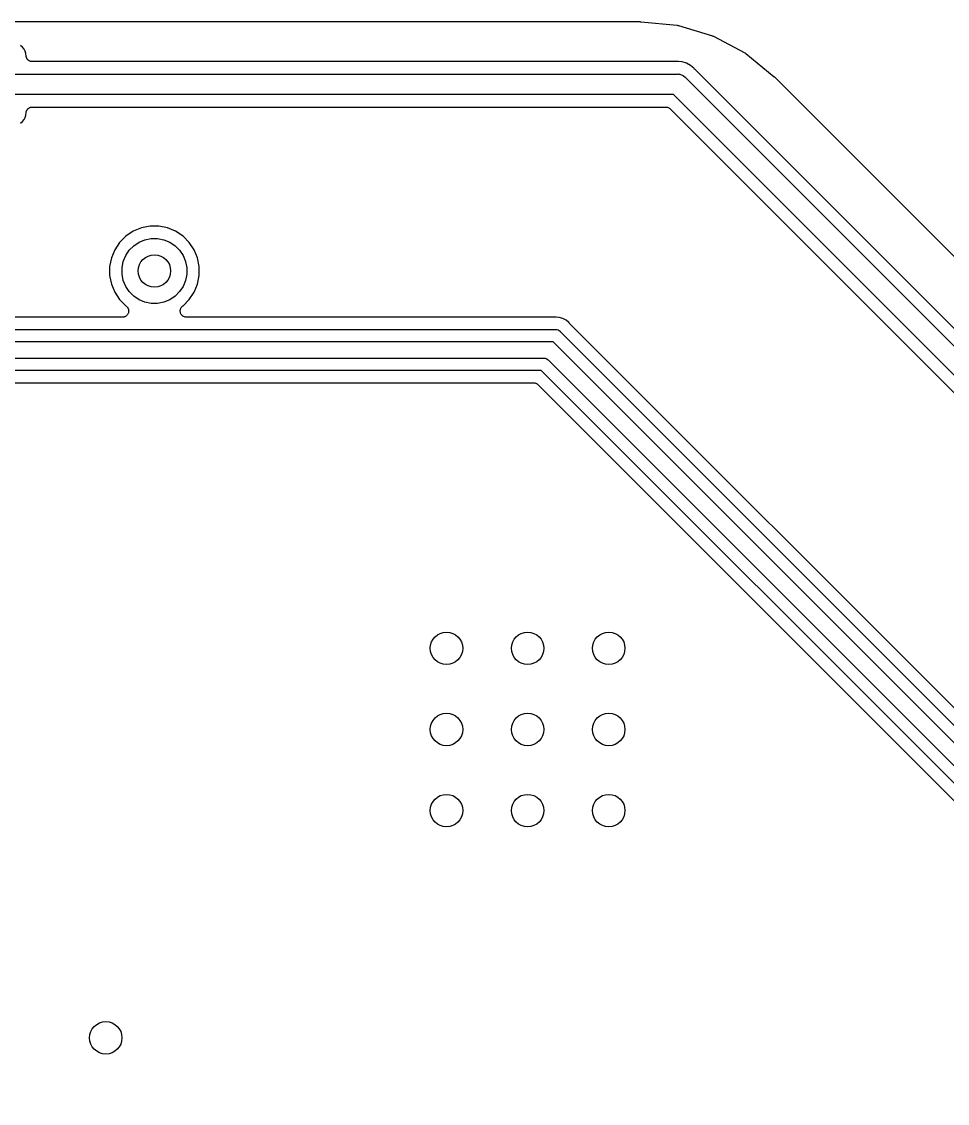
# Model space of a CAD drawing. Extents: x 0.48 to 2.43, y -7.79 to -4.85.
# Drawn here: x 1.51 to 1.96, y -5.374 to -4.849 of the extents above; entities that cross this region are included whole.
import ezdxf

# ---------------------------------------------------------------- set-up
doc = ezdxf.new("R2010")
doc.units = 0
doc.header["$MEASUREMENT"] = 0
doc.layers.add('BLACK', color=7, linetype='CONTINUOUS')

msp = doc.modelspace()

# ---------------------------------------------------------------- linework, layer by layer
at = {"layer": 'BLACK', "linetype": 'CONTINUOUS'}
for p, q in [((1.10253, -4.8495), (1.81054, -4.8495)), ((1.81054, -4.8495), (1.81058, -4.8495)), ((1.81058, -4.8495), (1.8107, -4.84952)), ((1.8107, -4.84952), (1.81083, -4.84952)), ((1.81083, -4.84952), (1.82849, -4.85125)), ((1.82849, -4.85125), (1.82849, -4.85125)), ((1.82849, -4.85125), (1.82849, -4.85125)), ((1.82849, -4.85125), (1.82853, -4.85125)), ((1.82853, -4.85125), (1.82879, -4.85131)), ((1.82879, -4.85131), (1.82906, -4.85136)), ((1.82906, -4.85136), (1.84557, -4.85635)), ((1.84557, -4.85635), (1.84561, -4.85636)), ((1.84561, -4.85636), (1.84586, -4.85647)), ((1.84586, -4.85647), (1.84612, -4.85657)), ((1.84612, -4.85657), (1.86135, -4.86467)), ((1.51076, -4.86188), (1.50985, -4.86113)), ((1.51151, -4.86279), (1.51076, -4.86188)), ((1.51207, -4.86383), (1.51151, -4.86279)), ((1.51241, -4.86497), (1.51207, -4.86383)), ((1.51253, -4.86622), (1.51241, -4.86497)), ((1.86135, -4.86467), (1.86135, -4.86467)), ((1.86135, -4.86467), (1.86135, -4.86467)), ((1.86135, -4.86467), (1.86139, -4.86469)), ((1.86139, -4.86469), (1.86161, -4.86485)), ((1.86161, -4.86485), (1.86184, -4.865)), ((1.86184, -4.865), (1.87558, -4.8762)), ((1.51256, -4.86635), (1.51253, -4.86622)), ((1.51257, -4.86648), (1.51256, -4.86635)), ((1.51262, -4.86663), (1.51257, -4.86648)), ((1.51265, -4.86679), (1.51262, -4.86663)), ((1.5127, -4.86692), (1.51265, -4.86679)), ((1.51274, -4.86705), (1.5127, -4.86692)), ((1.51281, -4.86718), (1.51274, -4.86705)), ((1.51287, -4.86733), (1.51281, -4.86718)), ((1.51294, -4.86744), (1.51287, -4.86733)), ((1.51301, -4.86756), (1.51294, -4.86744)), ((1.51311, -4.86769), (1.51301, -4.86756)), ((1.51319, -4.86782), (1.51311, -4.86769)), ((1.51329, -4.86791), (1.51319, -4.86782)), ((1.51337, -4.86802), (1.51329, -4.86791)), ((1.5135, -4.86812), (1.51337, -4.86802)), ((1.51361, -4.86823), (1.5135, -4.86812)), ((1.51372, -4.86831), (1.51361, -4.86823)), ((1.51382, -4.8684), (1.51372, -4.86831)), ((1.51396, -4.86847), (1.51382, -4.8684)), ((1.51409, -4.86856), (1.51396, -4.86847)), ((1.51422, -4.86861), (1.51409, -4.86856)), ((1.51434, -4.86868), (1.51422, -4.86861)), ((1.51449, -4.86873), (1.51434, -4.86868)), ((1.51463, -4.86879), (1.51449, -4.86873)), ((1.51476, -4.86881), (1.51463, -4.86879)), ((1.51489, -4.86886), (1.51476, -4.86881)), ((1.51505, -4.86887), (1.51489, -4.86886)), ((1.51521, -4.8689), (1.51505, -4.86887)), ((1.51534, -4.86891), (1.51521, -4.8689)), ((1.51548, -4.86892), (1.51534, -4.86891)), ((1.51552, -4.86892), (1.51548, -4.86892)), ((1.82805, -4.86892), (1.51552, -4.86892)), ((1.82818, -4.86891), (1.82805, -4.86892)), ((1.82831, -4.86891), (1.82818, -4.86891)), ((1.82835, -4.86891), (1.82831, -4.86891)), ((1.82874, -4.86887), (1.82835, -4.86891)), ((1.82913, -4.86891), (1.82874, -4.86887)), ((1.8309, -4.86908), (1.82913, -4.86891)), ((1.82913, -4.86891), (1.82913, -4.86891)), ((1.83297, -4.86971), (1.8309, -4.86908)), ((1.83488, -4.87073), (1.83297, -4.86971)), ((1.5065, -4.87492), (1.82849, -4.87492)), ((1.82849, -4.87492), (1.82874, -4.8749)), ((1.82874, -4.8749), (1.82899, -4.87492)), ((1.82899, -4.87492), (1.82972, -4.87499)), ((1.82972, -4.87499), (1.83066, -4.87528)), ((1.83066, -4.87528), (1.83153, -4.87574)), ((1.83656, -4.87211), (1.83488, -4.87073)), ((1.83681, -4.87241), (1.83656, -4.87211)), ((1.8369, -4.8725), (1.83681, -4.87241)), ((1.83698, -4.8726), (1.8369, -4.8725)), ((1.837, -4.87263), (1.83698, -4.8726)), ((2.07422, -5.10985), (1.837, -4.87263)), ((1.83153, -4.87574), (1.83229, -4.87637)), ((1.83229, -4.87637), (1.83245, -4.87656)), ((1.83245, -4.87656), (2.07029, -5.1144)), ((1.87558, -4.8762), (1.87561, -4.87623)), ((1.87561, -4.87623), (1.8757, -4.87632)), ((1.8757, -4.87632), (1.8758, -4.87641)), ((1.8758, -4.87641), (2.40683, -5.40744)), ((1.82667, -4.88492), (1.5065, -4.88492)), ((2.06193, -5.12018), (1.82667, -4.88492)), ((1.514, -4.89135), (1.51413, -4.89126)), ((1.51413, -4.89126), (1.51425, -4.89121)), ((1.51425, -4.89121), (1.51437, -4.89115)), ((1.51437, -4.89115), (1.51453, -4.8911)), ((1.51453, -4.8911), (1.51467, -4.89104)), ((1.51467, -4.89104), (1.51481, -4.89102)), ((1.51481, -4.89102), (1.51494, -4.89098)), ((1.51494, -4.89098), (1.51509, -4.89096)), ((1.51509, -4.89096), (1.51525, -4.89093)), ((1.51525, -4.89093), (1.51538, -4.89093)), ((1.51538, -4.89093), (1.51552, -4.89092)), ((1.51552, -4.89092), (1.82294, -4.89092)), ((1.82294, -4.89092), (1.82295, -4.89092)), ((1.82295, -4.89092), (1.82295, -4.89092)), ((1.82295, -4.89092), (1.82295, -4.89092)), ((1.82295, -4.89092), (1.82298, -4.89092)), ((1.82298, -4.89092), (1.82326, -4.89095)), ((1.82326, -4.89095), (1.82353, -4.89098)), ((1.82353, -4.89098), (1.82355, -4.89099)), ((1.82355, -4.89099), (1.82356, -4.89099)), ((1.82356, -4.89099), (1.82383, -4.89107)), ((1.82383, -4.89107), (1.82409, -4.89115)), ((1.82409, -4.89115), (1.82411, -4.89116)), ((1.82411, -4.89116), (1.82412, -4.89116)), ((1.82412, -4.89116), (1.82437, -4.8913)), ((1.82437, -4.8913), (1.82461, -4.89143)), ((1.51151, -4.89705), (1.51207, -4.89601)), ((1.51207, -4.89601), (1.51241, -4.89488)), ((1.51241, -4.89488), (1.51253, -4.89363)), ((1.51253, -4.89363), (1.51254, -4.89359)), ((1.51254, -4.89359), (1.51256, -4.89345)), ((1.51256, -4.89345), (1.51258, -4.89332)), ((1.51258, -4.89332), (1.51263, -4.89317)), ((1.51263, -4.89317), (1.51266, -4.89301)), ((1.51266, -4.89301), (1.51271, -4.89289)), ((1.51271, -4.89289), (1.51275, -4.89276)), ((1.51275, -4.89276), (1.51283, -4.89262)), ((1.51283, -4.89262), (1.51289, -4.89247)), ((1.51289, -4.89247), (1.51297, -4.89236)), ((1.51297, -4.89236), (1.51303, -4.89224)), ((1.51303, -4.89224), (1.51313, -4.89212)), ((1.51313, -4.89212), (1.51322, -4.89199)), ((1.51322, -4.89199), (1.51332, -4.8919)), ((1.51332, -4.8919), (1.5134, -4.89179)), ((1.5134, -4.89179), (1.51353, -4.89169)), ((1.51353, -4.89169), (1.51364, -4.89158)), ((1.51364, -4.89158), (1.51375, -4.89151)), ((1.51375, -4.89151), (1.51386, -4.89142)), ((1.51386, -4.89142), (1.514, -4.89135)), ((1.82461, -4.89143), (1.82462, -4.89144)), ((1.82462, -4.89144), (1.82464, -4.89145)), ((1.82464, -4.89145), (1.82485, -4.89162)), ((1.82485, -4.89162), (1.82506, -4.8918)), ((1.82506, -4.8918), (2.05505, -5.12179)), ((1.50985, -4.89871), (1.51076, -4.89796)), ((1.51076, -4.89796), (1.51151, -4.89705)), ((1.57266, -4.94872), (1.56846, -4.94956)), ((1.57695, -4.94872), (1.57266, -4.94872)), ((1.58115, -4.94956), (1.57695, -4.94872)), ((1.56094, -4.95358), (1.55791, -4.95661)), ((1.5645, -4.9512), (1.56094, -4.95358)), ((1.56846, -4.94956), (1.5645, -4.9512)), ((1.5851, -4.9512), (1.58115, -4.94956)), ((1.58867, -4.95358), (1.5851, -4.9512)), ((1.5917, -4.95661), (1.58867, -4.95358)), ((1.55791, -4.95661), (1.55553, -4.96017)), ((1.56257, -4.96043), (1.56476, -4.95824)), ((1.56476, -4.95824), (1.56734, -4.95652)), ((1.56734, -4.95652), (1.57021, -4.95533)), ((1.57021, -4.95533), (1.57325, -4.95472)), ((1.57325, -4.95472), (1.57635, -4.95472)), ((1.57635, -4.95472), (1.5794, -4.95533)), ((1.5794, -4.95533), (1.58226, -4.95652)), ((1.58226, -4.95652), (1.58484, -4.95824)), ((1.58484, -4.95824), (1.58704, -4.96043)), ((1.59408, -4.96017), (1.5917, -4.95661)), ((1.55389, -4.96413), (1.55306, -4.96833)), ((1.55553, -4.96017), (1.55389, -4.96413)), ((1.55966, -4.96588), (1.56085, -4.96301)), ((1.56085, -4.96301), (1.56257, -4.96043)), ((1.58704, -4.96043), (1.58876, -4.96301)), ((1.58876, -4.96301), (1.58995, -4.96588)), ((1.59572, -4.96413), (1.59408, -4.96017)), ((1.59655, -4.96833), (1.59572, -4.96413)), ((1.55306, -4.96833), (1.55306, -4.97261)), ((1.55906, -4.96892), (1.55966, -4.96588)), ((1.55906, -4.97202), (1.55906, -4.96892)), ((1.58995, -4.96588), (1.59055, -4.96892)), ((1.59055, -4.96892), (1.59055, -4.97202)), ((1.59655, -4.97261), (1.59655, -4.96833)), ((1.55306, -4.97261), (1.55389, -4.97682)), ((1.55966, -4.97507), (1.55906, -4.97202)), ((1.56085, -4.97793), (1.55966, -4.97507)), ((1.58995, -4.97507), (1.58876, -4.97793)), ((1.59055, -4.97202), (1.58995, -4.97507)), ((1.59572, -4.97682), (1.59655, -4.97261)), ((1.55389, -4.97682), (1.55553, -4.98077)), ((1.56257, -4.98051), (1.56085, -4.97793)), ((1.56476, -4.9827), (1.56257, -4.98051)), ((1.58704, -4.98051), (1.58484, -4.9827)), ((1.58876, -4.97793), (1.58704, -4.98051)), ((1.59408, -4.98077), (1.59572, -4.97682)), ((1.55553, -4.98077), (1.55791, -4.98434)), ((1.55791, -4.98434), (1.56094, -4.98737)), ((1.56734, -4.98443), (1.56476, -4.9827)), ((1.57021, -4.98562), (1.56734, -4.98443)), ((1.57325, -4.98622), (1.57021, -4.98562)), ((1.5794, -4.98562), (1.57635, -4.98622)), ((1.58226, -4.98443), (1.5794, -4.98562)), ((1.58484, -4.9827), (1.58226, -4.98443)), ((1.58867, -4.98737), (1.5917, -4.98434)), ((1.5917, -4.98434), (1.59408, -4.98077)), ((1.56094, -4.98737), (1.56096, -4.98738)), ((1.56096, -4.98738), (1.56099, -4.9874)), ((1.56099, -4.9874), (1.56099, -4.9874)), ((1.56099, -4.9874), (1.56099, -4.9874)), ((1.56099, -4.9874), (1.561, -4.9874)), ((1.561, -4.9874), (1.56122, -4.98759)), ((1.56122, -4.98759), (1.56144, -4.98777)), ((1.56144, -4.98777), (1.56144, -4.98778)), ((1.56144, -4.98778), (1.56144, -4.98778)), ((1.56144, -4.98778), (1.56163, -4.98801)), ((1.56163, -4.98801), (1.5618, -4.98823)), ((1.5618, -4.98823), (1.56181, -4.98823)), ((1.56181, -4.98823), (1.56181, -4.98824)), ((1.56181, -4.98824), (1.56194, -4.9885)), ((1.56194, -4.9885), (1.56208, -4.98875)), ((1.56215, -4.99074), (1.56206, -4.99104)), ((1.56208, -4.98875), (1.56208, -4.98875)), ((1.56208, -4.98875), (1.56208, -4.98876)), ((1.56208, -4.98876), (1.56216, -4.98904)), ((1.56223, -4.99048), (1.56215, -4.99074)), ((1.56216, -4.98904), (1.56224, -4.98931)), ((1.56226, -4.99018), (1.56223, -4.99048)), ((1.56223, -4.99048), (1.56223, -4.99048)), ((1.56223, -4.99048), (1.56223, -4.99048)), ((1.56224, -4.98931), (1.56224, -4.98932)), ((1.56224, -4.98932), (1.56224, -4.98932)), ((1.56224, -4.98932), (1.56227, -4.9896)), ((1.56229, -4.9899), (1.56226, -4.99018)), ((1.56227, -4.9896), (1.56229, -4.98989)), ((1.56229, -4.98989), (1.56229, -4.9899)), ((1.56229, -4.9899), (1.56229, -4.9899)), ((1.57635, -4.98622), (1.57325, -4.98622)), ((1.58731, -4.98985), (1.58734, -4.98956)), ((1.58731, -4.98986), (1.58731, -4.98985)), ((1.58734, -4.99014), (1.58731, -4.98986)), ((1.58731, -4.98986), (1.58731, -4.98986)), ((1.58734, -4.98956), (1.58737, -4.98928)), ((1.58737, -4.99044), (1.58734, -4.99014)), ((1.58737, -4.98927), (1.58746, -4.98899)), ((1.58737, -4.98928), (1.58737, -4.98927)), ((1.58737, -4.98927), (1.58737, -4.98927)), ((1.58745, -4.99072), (1.58737, -4.99044)), ((1.58737, -4.99044), (1.58737, -4.99044)), ((1.58737, -4.99044), (1.58737, -4.99044)), ((1.58753, -4.991), (1.58745, -4.99072)), ((1.58746, -4.98899), (1.58754, -4.98872)), ((1.58767, -4.99126), (1.58753, -4.991)), ((1.58753, -4.991), (1.58753, -4.991)), ((1.58753, -4.991), (1.58753, -4.991)), ((1.58754, -4.98872), (1.58755, -4.98871)), ((1.58755, -4.98871), (1.58769, -4.98845)), ((1.58755, -4.98871), (1.58755, -4.98871)), ((1.58769, -4.98845), (1.58782, -4.9882)), ((1.58782, -4.9882), (1.58782, -4.9882)), ((1.58782, -4.9882), (1.58783, -4.9882)), ((1.58783, -4.9882), (1.58801, -4.98798)), ((1.58801, -4.98798), (1.58819, -4.98775)), ((1.58819, -4.98775), (1.5882, -4.98775)), ((1.5882, -4.98774), (1.58842, -4.98757)), ((1.5882, -4.98775), (1.5882, -4.98774)), ((1.58842, -4.98757), (1.58865, -4.98738)), ((1.58865, -4.98738), (1.58867, -4.98737)), ((1.55929, -4.99287), (1.47679, -4.99287)), ((1.55959, -4.99284), (1.55929, -4.99287)), ((1.55987, -4.99282), (1.55959, -4.99284)), ((1.55988, -4.99282), (1.55987, -4.99282)), ((1.55987, -4.99282), (1.55987, -4.99282)), ((1.56016, -4.99273), (1.55988, -4.99282)), ((1.56043, -4.99265), (1.56016, -4.99273)), ((1.56044, -4.99265), (1.56043, -4.99265)), ((1.56043, -4.99265), (1.56043, -4.99265)), ((1.5607, -4.99251), (1.56044, -4.99265)), ((1.56095, -4.99238), (1.5607, -4.99251)), ((1.56118, -4.99219), (1.56095, -4.99237)), ((1.56095, -4.99237), (1.56095, -4.99237)), ((1.56095, -4.99237), (1.56095, -4.99238)), ((1.5614, -4.99201), (1.56118, -4.99219)), ((1.56141, -4.992), (1.5614, -4.992)), ((1.5614, -4.992), (1.5614, -4.99201)), ((1.56159, -4.99178), (1.56141, -4.992)), ((1.56178, -4.99156), (1.56159, -4.99178)), ((1.56192, -4.99129), (1.56178, -4.99155)), ((1.56178, -4.99155), (1.56178, -4.99155)), ((1.56178, -4.99155), (1.56178, -4.99156)), ((1.56206, -4.99104), (1.56192, -4.99129)), ((1.56206, -4.99104), (1.56206, -4.99104)), ((1.56206, -4.99104), (1.56206, -4.99104)), ((1.5878, -4.99152), (1.58767, -4.99126)), ((1.58781, -4.99152), (1.5878, -4.99152)), ((1.5878, -4.99152), (1.5878, -4.99152)), ((1.58799, -4.99175), (1.58781, -4.99152)), ((1.58817, -4.99197), (1.58799, -4.99175)), ((1.58817, -4.99198), (1.58817, -4.99197)), ((1.58839, -4.99216), (1.58817, -4.99198)), ((1.58817, -4.99198), (1.58817, -4.99198)), ((1.58862, -4.99235), (1.58839, -4.99216)), ((1.58887, -4.99249), (1.58862, -4.99235)), ((1.58862, -4.99235), (1.58862, -4.99235)), ((1.58862, -4.99235), (1.58862, -4.99235)), ((1.58913, -4.99263), (1.58887, -4.99249)), ((1.58914, -4.99263), (1.58913, -4.99263)), ((1.58913, -4.99263), (1.58913, -4.99263)), ((1.58941, -4.99272), (1.58914, -4.99263)), ((1.58969, -4.99281), (1.58941, -4.99272)), ((1.5897, -4.99281), (1.58969, -4.99281)), ((1.58969, -4.99281), (1.58969, -4.99281)), ((1.58998, -4.99284), (1.5897, -4.99281)), ((1.59027, -4.99287), (1.58998, -4.99284)), ((1.59028, -4.99287), (1.59027, -4.99287)), ((1.59031, -4.99287), (1.59028, -4.99287)), ((1.59028, -4.99287), (1.59028, -4.99287)), ((1.59028, -4.99287), (1.59028, -4.99287)), ((1.76894, -4.99287), (1.59031, -4.99287)), ((1.76906, -4.99286), (1.76894, -4.99287)), ((1.76919, -4.99286), (1.76906, -4.99286)), ((1.76923, -4.99286), (1.76919, -4.99286)), ((1.76953, -4.99283), (1.76923, -4.99286)), ((1.76982, -4.99286), (1.76953, -4.99283)), ((1.77129, -4.993), (1.76982, -4.99286)), ((1.76982, -4.99286), (1.76982, -4.99286)), ((1.77299, -4.99352), (1.77129, -4.993)), ((1.77455, -4.99435), (1.77299, -4.99352)), ((1.77592, -4.99548), (1.77455, -4.99435)), ((1.77611, -4.99571), (1.77592, -4.99548)), ((1.7762, -4.9958), (1.77611, -4.99571)), ((1.77628, -4.9959), (1.7762, -4.9958)), ((1.77631, -4.99593), (1.77628, -4.9959)), ((1.98297, -5.20259), (1.77631, -4.99593)), ((1.46394, -4.99887), (1.76938, -4.99887)), ((1.76938, -4.99887), (1.76953, -4.99886)), ((1.76953, -4.99886), (1.76967, -4.99887)), ((1.76967, -4.99887), (1.76967, -4.99887)), ((1.76967, -4.99887), (1.77011, -4.99892)), ((1.77011, -4.99892), (1.77068, -4.99909)), ((1.77068, -4.99909), (1.7712, -4.99937)), ((1.7712, -4.99937), (1.77166, -4.99974)), ((1.77166, -4.99974), (1.77175, -4.99986)), ((1.77175, -4.99986), (2.00022, -5.22833)), ((1.76828, -5.00487), (1.46284, -5.00487)), ((1.99598, -5.23257), (1.76828, -5.00487)), ((1.42877, -5.01275), (1.76363, -5.01275)), ((1.76363, -5.01275), (1.76378, -5.01273)), ((1.76378, -5.01273), (1.76393, -5.01275)), ((1.76393, -5.01275), (1.76393, -5.01275)), ((1.76393, -5.01275), (1.76437, -5.01279)), ((1.76437, -5.01279), (1.76493, -5.01296)), ((1.76493, -5.01296), (1.76545, -5.01324)), ((1.76545, -5.01324), (1.76591, -5.01362)), ((1.76591, -5.01362), (1.76601, -5.01373)), ((1.76601, -5.01373), (2.0019, -5.24963)), ((1.76254, -5.01875), (1.42877, -5.01875)), ((1.99766, -5.25387), (1.76254, -5.01875)), ((1.43433, -5.02475), (1.75881, -5.02475)), ((1.75881, -5.02475), (1.75882, -5.02475)), ((1.75882, -5.02475), (1.75882, -5.02475)), ((1.75882, -5.02475), (1.75882, -5.02475)), ((1.75882, -5.02475), (1.75885, -5.02475)), ((1.75885, -5.02475), (1.75913, -5.02478)), ((1.75913, -5.02478), (1.7594, -5.02481)), ((1.7594, -5.02481), (1.75942, -5.02481)), ((1.75942, -5.02481), (1.75943, -5.02481)), ((1.75943, -5.02481), (1.7597, -5.0249)), ((1.7597, -5.0249), (1.75996, -5.02498)), ((1.75996, -5.02498), (1.75998, -5.02499)), ((1.75998, -5.02499), (1.75999, -5.02499)), ((1.75999, -5.02499), (1.76023, -5.02512)), ((1.76023, -5.02512), (1.76048, -5.02526)), ((1.76048, -5.02526), (1.76049, -5.02527)), ((1.76049, -5.02527), (1.7605, -5.02527)), ((1.7605, -5.02527), (1.76071, -5.02545)), ((1.76071, -5.02545), (1.76093, -5.02563)), ((1.76093, -5.02563), (1.98948, -5.25418))]:
    msp.add_line(p, q, dxfattribs=at)
at = {"layer": 'BLACK'}
for centre in [(1.5748, -4.97047), (1.71654, -5.15354), (1.75591, -5.15354), (1.79528, -5.15354), (1.71654, -5.19291), (1.75591, -5.19291), (1.79528, -5.19291), (1.71654, -5.23228), (1.75591, -5.23228), (1.79528, -5.23228), (1.55118, -5.34252)]:
    msp.add_circle(centre, 0.007874, dxfattribs=at)

doc.saveas('drawing.dxf')
